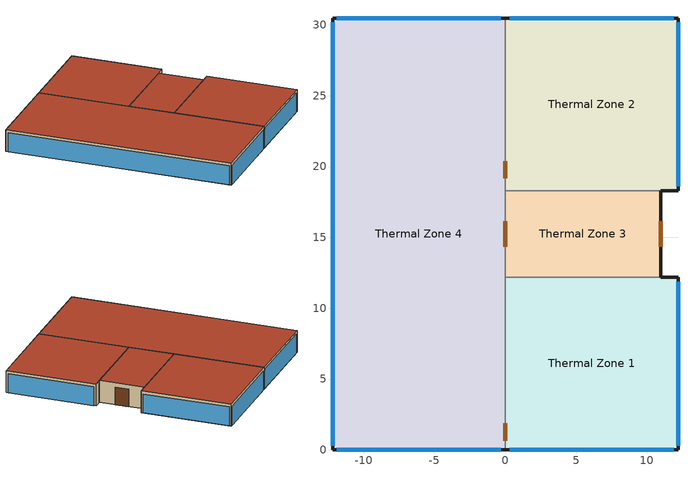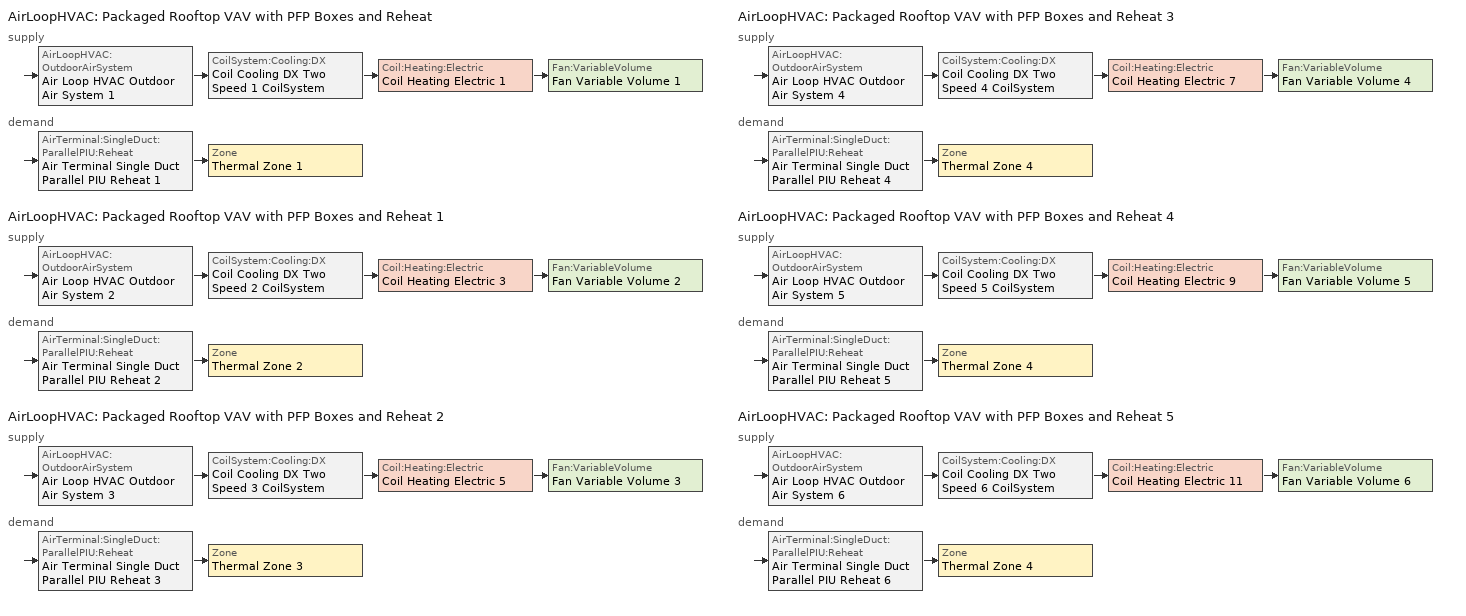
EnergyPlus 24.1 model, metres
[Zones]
Thermal Zone 1
 floor ground (ExtSlabCarpet 4in ClimateZone 1-8): 12.19,12.19 12.19,0 0,0 0,12.19 z0
 wall outside (ASHRAE 90.1-2010 ExtWall Mass ClimateZone 5): 0,0 12.19,0 12.19,12.19 10.97,12.19 z0:3.05
 wall to Thermal Zone 4 (Interior Wall): 0,12.19 0,0 z0:3.05
 wall to Thermal Zone 3 (Interior Wall): 10.97,12.19 0,12.19 z0:3.05
 window (ASHRAE 90.1-2010 ExtWindow Metal ClimateZone 4-6): 12.19,0.3 12.19,11.89 / 0.3,0 11.89,0 z0:2.64
 door inside (Interior Door): 0,1.88 0,0.66 z0:2.44
 roof outside (ASHRAE 90.1-2010 ExtRoof IEAD ClimateZone 2-8): 12.19,0 12.19,12.19 0,12.19 0,0 z3.05
Thermal Zone 2
 floor ground (ExtSlabCarpet 4in ClimateZone 1-8): 12.19,30.48 12.19,18.29 0,18.29 0,30.48 z0
 wall outside (ASHRAE 90.1-2010 ExtWall Mass ClimateZone 5): 10.97,18.29 12.19,18.29 12.19,30.48 0,30.48 z0:3.05
 wall to Thermal Zone 3 (Interior Wall): 0,18.29 10.97,18.29 z0:3.05
 wall to Thermal Zone 4 (Interior Wall): 0,30.48 0,18.29 z0:3.05
 window (ASHRAE 90.1-2010 ExtWindow Metal ClimateZone 4-6): 11.89,30.48 0.3,30.48 / 12.19,18.59 12.19,30.18 z0:2.64
 door inside (Interior Door): 0,20.39 0,19.17 z0:2.44
 roof outside (ASHRAE 90.1-2010 ExtRoof IEAD ClimateZone 2-8): 12.19,18.29 12.19,30.48 0,30.48 0,18.29 z3.05
Thermal Zone 3
 floor ground (ExtSlabCarpet 4in ClimateZone 1-8): 10.97,18.29 10.97,12.19 0,12.19 0,18.29 z0
 wall outside (ASHRAE 90.1-2010 ExtWall Mass ClimateZone 5): 10.97,12.19 10.97,18.29 z0:3.05
 wall to Thermal Zone 4 (Interior Wall): 0,18.29 0,12.19 z0:3.05
 door (Exterior Door): 10.97,14.33 10.97,16.15 z0:2.44
 door inside (Interior Door): 0,16.15 0,14.33 z0:2.44
 roof outside (ASHRAE 90.1-2010 ExtRoof IEAD ClimateZone 2-8): 10.97,12.19 10.97,18.29 0,18.29 0,12.19 z3.05
Thermal Zone 4
 floor ground (ExtSlabCarpet 4in ClimateZone 1-8): 0,30.48 0,0 -12.19,0 -12.19,30.48 z0
 wall outside (ASHRAE 90.1-2010 ExtWall Mass ClimateZone 5): 0,30.48 -12.19,30.48 -12.19,0 0,0 z0:3.05
 window (ASHRAE 90.1-2010 ExtWindow Metal ClimateZone 4-6): -11.89,0 -0.3,0 / -12.19,30.18 -12.19,0.3 / -0.3,30.48 -11.89,30.48 z0:2.64
 roof outside (ASHRAE 90.1-2010 ExtRoof IEAD ClimateZone 2-8): 0,0 0,30.48 -12.19,30.48 -12.19,0 z3.05
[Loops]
AirLoopHVAC 'Packaged Rooftop VAV with PFP Boxes and Reheat'
 supply: AirLoopHVAC:OutdoorAirSystem 'Air Loop HVAC Outdoor Air System 1' > CoilSystem:Cooling:DX 'Coil Cooling DX Two Speed 1 CoilSystem' > Coil:Heating:Electric 'Coil Heating Electric 1' > Fan:VariableVolume 'Fan Variable Volume 1'
 demand: AirTerminal:SingleDuct:ParallelPIU:Reheat 'Air Terminal Single Duct Parallel PIU Reheat 1' > Zone 'Thermal Zone 1'
AirLoopHVAC 'Packaged Rooftop VAV with PFP Boxes and Reheat 1'
 supply: AirLoopHVAC:OutdoorAirSystem 'Air Loop HVAC Outdoor Air System 2' > CoilSystem:Cooling:DX 'Coil Cooling DX Two Speed 2 CoilSystem' > Coil:Heating:Electric 'Coil Heating Electric 3' > Fan:VariableVolume 'Fan Variable Volume 2'
 demand: AirTerminal:SingleDuct:ParallelPIU:Reheat 'Air Terminal Single Duct Parallel PIU Reheat 2' > Zone 'Thermal Zone 2'
AirLoopHVAC 'Packaged Rooftop VAV with PFP Boxes and Reheat 2'
 supply: AirLoopHVAC:OutdoorAirSystem 'Air Loop HVAC Outdoor Air System 3' > CoilSystem:Cooling:DX 'Coil Cooling DX Two Speed 3 CoilSystem' > Coil:Heating:Electric 'Coil Heating Electric 5' > Fan:VariableVolume 'Fan Variable Volume 3'
 demand: AirTerminal:SingleDuct:ParallelPIU:Reheat 'Air Terminal Single Duct Parallel PIU Reheat 3' > Zone 'Thermal Zone 3'
AirLoopHVAC 'Packaged Rooftop VAV with PFP Boxes and Reheat 3'
 supply: AirLoopHVAC:OutdoorAirSystem 'Air Loop HVAC Outdoor Air System 4' > CoilSystem:Cooling:DX 'Coil Cooling DX Two Speed 4 CoilSystem' > Coil:Heating:Electric 'Coil Heating Electric 7' > Fan:VariableVolume 'Fan Variable Volume 4'
 demand: AirTerminal:SingleDuct:ParallelPIU:Reheat 'Air Terminal Single Duct Parallel PIU Reheat 4' > Zone 'Thermal Zone 4'
AirLoopHVAC 'Packaged Rooftop VAV with PFP Boxes and Reheat 4'
 supply: AirLoopHVAC:OutdoorAirSystem 'Air Loop HVAC Outdoor Air System 5' > CoilSystem:Cooling:DX 'Coil Cooling DX Two Speed 5 CoilSystem' > Coil:Heating:Electric 'Coil Heating Electric 9' > Fan:VariableVolume 'Fan Variable Volume 5'
 demand: AirTerminal:SingleDuct:ParallelPIU:Reheat 'Air Terminal Single Duct Parallel PIU Reheat 5' > Zone 'Thermal Zone 4'
AirLoopHVAC 'Packaged Rooftop VAV with PFP Boxes and Reheat 5'
 supply: AirLoopHVAC:OutdoorAirSystem 'Air Loop HVAC Outdoor Air System 6' > CoilSystem:Cooling:DX 'Coil Cooling DX Two Speed 6 CoilSystem' > Coil:Heating:Electric 'Coil Heating Electric 11' > Fan:VariableVolume 'Fan Variable Volume 6'
 demand: AirTerminal:SingleDuct:ParallelPIU:Reheat 'Air Terminal Single Duct Parallel PIU Reheat 6' > Zone 'Thermal Zone 4'
[Building]
Building 1: North Axis {deg}=-0; Minimum Number of Warmup Days=10
[Site:Location]
Guangzhou: Latitude {deg}=23.17; Longitude {deg}=113.33; Time Zone {hr}=8; Elevation {m}=41
[SizingPeriod:DesignDay] Day of Month=21; Dry-Bulb Temperature Range Modifier Type=DefaultMultipliers; Barometric Pressure {Pa}=100833; Rain Indicator=No; Snow Indicator=No; Daylight Saving Time Indicator=No; Begin Environment Reset Mode=FullResetAtBeginEnvironment
Name | Month | Day Type | Maximum Dry-Bulb Temperature {C} | Daily Dry-Bulb Temperature Range {deltaC} | Humidity Condition Type | Wetbulb or DewPoint at Maximum Dry-Bulb {C} | Wind Speed {m/s} | Wind Direction {deg} | Solar Model Indicator | Enthalpy at Maximum Dry-Bulb {J/kg} | Sky Clearness
Guangzhou Ann Clg .4% Condns DB=>MWB | 7 | SummerDesignDay | 35 | 6.9 | Wetbulb | 26.3 | 2.4 | 160 | ASHRAETau2017
Guangzhou Ann Clg .4% Condns DP=>MDB | 7 | SummerDesignDay | 29.5 | 6.9 | Dewpoint | 26.8 | 2.4 | 160 | ASHRAETau2017
Guangzhou Ann Clg .4% Condns Enth=>MDB | 7 | SummerDesignDay | 32.2 | 6.9 | Enthalpy |  | 2.4 | 160 | ASHRAETau2017 | 89100
Guangzhou Ann Clg .4% Condns WB=>MDB | 7 | SummerDesignDay | 31.6 | 6.9 | Wetbulb | 27.7 | 2.4 | 160 | ASHRAETau2017
Guangzhou Ann Htg 99.6% Condns DB | 1 | WinterDesignDay | 5.8 | 0 | Wetbulb | 5.8 | 3 | 0 | ASHRAEClearSky |  | 0
Guangzhou Ann Htg Wind 99.6% Condns WS=>MCDB | 1 | WinterDesignDay | 12 | 0 | Wetbulb | 12 | 7.6 | 0 | ASHRAEClearSky |  | 0
Guangzhou Ann Hum_n 99.6% Condns DP=>MCDB | 1 | WinterDesignDay | 11.6 | 0 | Dewpoint | -6 | 3 | 0 | ASHRAEClearSky |  | 0
[Material] Thermal Absorptance=0.9
Name | Roughness | Thickness {m} | Conductivity {W/m-K} | Density {kg/m3} | Specific Heat {J/kg-K} | Solar Absorptance | Visible Absorptance
1/2IN Gypsum | Smooth | 0.0127 | 0.16 | 784.9 | 830 | 0.4 | 0.4
1IN Stucco | Smooth | 0.0253 | 0.6918 | 1858 | 837 | 0.92 | 0.92
8IN CONCRETE HW RefBldg | Rough | 0.2032 | 1.311 | 2240 | 836.8 | 0.7 | 0.7
F08 Metal surface | Smooth | 0.0008 | 45.28 | 7824 | 500 | 0.7 | 0.7
G01a 19mm gypsum board | MediumSmooth | 0.019 | 0.16 | 800 | 1090 | 0.4 | 0.4
G05 25mm wood | MediumSmooth | 0.0254 | 0.15 | 608 | 1630 | 0.5 | 0.5
I01 25mm insulation board | MediumRough | 0.0254 | 0.03 | 43 | 1210 | 0.6 | 0.6
IEAD Roof Insulation R-19.72 IP | MediumRough | 0.170137 | 0.049 | 265 | 836.8 | 0.7 | 0.7
M11 100mm lightweight concrete | MediumRough | 0.1016 | 0.53 | 1280 | 840 | 0.5 | 0.5
Mass Wall Insulation R-8.72 IP | MediumRough | 0.075271 | 0.049 | 265 | 836.8 | 0.7 | 0.7
Metal Decking | MediumSmooth | 0.0015 | 45.006 | 7680 | 418.4 | 0.6 | 0.6
Roof Membrane | VeryRough | 0.0095 | 0.16 | 1121.29 | 1460 | 0.7 | 0.7
[Material:AirGap]
F04 Wall air space resistance: Thermal Resistance {m2-K/W}=0.15
[WindowMaterial:SimpleGlazingSystem]
Fixed Window 3.12/0.40/0.31: U-Factor {W/m2-K}=3.12304; Solar Heat Gain Coefficient=0.4; Visible Transmittance=0.31
[Construction]
ASHRAE 90.1-2010 ExtRoof IEAD ClimateZone 2-8: Roof Membrane, IEAD Roof Insulation R-19.72 IP, Metal Decking
ASHRAE 90.1-2010 ExtWall Mass ClimateZone 5: 1IN Stucco, 8IN CONCRETE HW RefBldg, Mass Wall Insulation R-8.72 IP, 1/2IN Gypsum
ASHRAE 90.1-2010 ExtWindow Metal ClimateZone 4-6: Fixed Window 3.12/0.40/0.31
Exterior Door: F08 Metal surface, I01 25mm insulation board
ExtSlabCarpet 4in ClimateZone 1-8: M11 100mm lightweight concrete
Interior Door: G05 25mm wood
Interior Wall: G01a 19mm gypsum board, F04 Wall air space resistance, G01a 19mm gypsum board
[Zone] Multiplier=1; Part of Total Floor Area=Yes
Thermal Zone 1; Thermal Zone 2; Thermal Zone 3; Thermal Zone 4
[Space]
Name | Zone | Space Type
Zone1 | Thermal Zone 1 | 90.1-2010 - Office - IT_Room
Zone2 | Thermal Zone 2 | 90.1-2010 - Office - IT_Room
Zone3 | Thermal Zone 3 | 90.1-2010 - Office - Corridor
Zone4 | Thermal Zone 4 | 90.1-2010 - Office - Conference
[SpaceList]
90.1-2010 - Office - IT_Room: Zone1, Zone2
90.1-2010 - Office - Corridor: Zone3
90.1-2010 - Office - Conference: Zone4
[Lights] Schedule=Office Bldg Light; Design Level Calculation Method=Watts/Area; Fraction Replaceable=1
Name | Zone or ZoneList or Space or SpaceList | Watts per Floor Area {W/m2}
90.1-2010 - Office - IT_Room Lights | 90.1-2010 - Office - IT_Room | 11.9479
90.1-2010 - Office - Corridor Lights | 90.1-2010 - Office - Corridor | 7.10418
90.1-2010 - Office - Conference Lights | 90.1-2010 - Office - Conference | 13.2396
[People] Number of People Schedule=Medium Office Bldg Occ; Number of People Calculation Method=People/Area; Fraction Radiant=0.3; Activity Level Schedule=Medium Office Activity
Name | Zone or ZoneList or Space or SpaceList | People per Floor Area {person/m2}
90.1-2010 - Office - IT_Room People | 90.1-2010 - Office - IT_Room | 0.0538196
90.1-2010 - Office - Corridor People | 90.1-2010 - Office - Corridor | 0.0107639
90.1-2010 - Office - Conference People | 90.1-2010 - Office - Conference | 0.538196
[ElectricEquipment] Schedule=Medium Office Bldg Equip; Design Level Calculation Method=Watts/Area
Name | Zone or ZoneList or Space or SpaceList | Watts per Floor Area {W/m2}
90.1-2010 - Office - IT_Room Electric Equipment | 90.1-2010 - Office - IT_Room | 16.7917
90.1-2010 - Office - Corridor Electric Equipment | 90.1-2010 - Office - Corridor | 1.72223
90.1-2010 - Office - Conference Electric Equipment | 90.1-2010 - Office - Conference | 3.98265
[ZoneInfiltration:DesignFlowRate] Schedule=Medium Office Infil Quarter On; Design Flow Rate Calculation Method=Flow/ExteriorArea; Flow Rate per Exterior Surface Area {m3/s-m2}=0.000226568
Name | Zone or ZoneList or Space or SpaceList
90.1-2010 - Office - IT_Room Infiltration | 90.1-2010 - Office - IT_Room
90.1-2010 - Office - Corridor Infiltration | 90.1-2010 - Office - Corridor
90.1-2010 - Office - Conference Infiltration | 90.1-2010 - Office - Conference
[ZoneControl:Thermostat] Temperature Difference Between Cutout And Setpoint {deltaC}=0
Name | Zone or ZoneList | Control Type Schedule | Control 1
Thermal Zone 1 Thermostat | Thermal Zone 1 | Thermal Zone 1 Thermostat Schedule | Thermostat Setpoint Dual Setpoint 3
Thermal Zone 2 Thermostat | Thermal Zone 2 | Thermal Zone 2 Thermostat Schedule | Thermostat Setpoint Dual Setpoint 2
Thermal Zone 3 Thermostat | Thermal Zone 3 | Thermal Zone 3 Thermostat Schedule | Thermostat Setpoint Dual Setpoint 1
Thermal Zone 4 Thermostat | Thermal Zone 4 | Thermal Zone 4 Thermostat Schedule | Thermostat Setpoint Dual Setpoint 4
[ThermostatSetpoint:DualSetpoint] Heating Setpoint Temperature Schedule=Medium Office HtgSetp 6; Cooling Setpoint Temperature Schedule=Medium Office ClgSetp 8
Thermostat Setpoint Dual Setpoint 3; Thermostat Setpoint Dual Setpoint 2; Thermostat Setpoint Dual Setpoint 1; Thermostat Setpoint Dual Setpoint 4
[AirTerminal:SingleDuct:ParallelPIU:Reheat] Availability Schedule=Always On Discrete; Maximum Primary Air Flow Rate {m3/s}=Autosize; Maximum Secondary Air Flow Rate {m3/s}=Autosize; Minimum Primary Air Flow Fraction=Autosize; Fan On Flow Fraction=Autosize; Maximum Hot Water or Steam Flow Rate {m3/s}=Autosize; Minimum Hot Water or Steam Flow Rate {m3/s}=0; Convergence Tolerance=0.001
Name | Fan | Reheat Coil
Air Terminal Single Duct Parallel PIU Reheat 1 | Fan Constant Volume 1 | Coil Heating Electric 2
Air Terminal Single Duct Parallel PIU Reheat 2 | Fan Constant Volume 2 | Coil Heating Electric 4
Air Terminal Single Duct Parallel PIU Reheat 3 | Fan Constant Volume 3 | Coil Heating Electric 6
Air Terminal Single Duct Parallel PIU Reheat 4 | Fan Constant Volume 4 | Coil Heating Electric 8
Air Terminal Single Duct Parallel PIU Reheat 5 | Fan Constant Volume 5 | Coil Heating Electric 10
Air Terminal Single Duct Parallel PIU Reheat 6 | Fan Constant Volume 6 | Coil Heating Electric 12
[Coil:Heating:Electric] Availability Schedule=Always On Discrete; Efficiency=1; Nominal Capacity {W}=Autosize
Coil Heating Electric 2; Coil Heating Electric 4; Coil Heating Electric 6; Coil Heating Electric 8; Coil Heating Electric 10; Coil Heating Electric 12; Coil Heating Electric 1; Coil Heating Electric 3; Coil Heating Electric 5; Coil Heating Electric 7; Coil Heating Electric 9; Coil Heating Electric 11
[Fan:ConstantVolume] Availability Schedule=Always On Discrete; Fan Total Efficiency=0.7; Pressure Rise {Pa}=300; Maximum Flow Rate {m3/s}=AutoSize; Motor Efficiency=0.9; Motor In Airstream Fraction=1
Fan Constant Volume 1; Fan Constant Volume 2; Fan Constant Volume 3; Fan Constant Volume 4; Fan Constant Volume 5; Fan Constant Volume 6
[Zone equipment]
Thermal Zone 1: Air Terminal Single Duct Parallel PIU Reheat 1
Thermal Zone 2: Air Terminal Single Duct Parallel PIU Reheat 2
Thermal Zone 3: Air Terminal Single Duct Parallel PIU Reheat 3
Thermal Zone 4: Air Terminal Single Duct Parallel PIU Reheat 4, Air Terminal Single Duct Parallel PIU Reheat 5, Air Terminal Single Duct Parallel PIU Reheat 6
[Sizing:Zone] Zone Cooling Design Supply Air Temperature Input Method=SupplyAirTemperature; Zone Cooling Design Supply Air Temperature {C}=14; Zone Cooling Design Supply Air Temperature Difference {deltaC}=11.11; Zone Heating Design Supply Air Temperature Input Method=SupplyAirTemperature; Zone Heating Design Supply Air Temperature {C}=40; Zone Heating Design Supply Air Temperature Difference {deltaC}=11.11; Zone Cooling Design Supply Air Humidity Ratio {kgWater/kgDryAir}=0.0085; Zone Heating Design Supply Air Humidity Ratio {kgWater/kgDryAir}=0.008; Cooling Design Air Flow Method=DesignDay; Cooling Design Air Flow Rate {m3/s}=0; Cooling Minimum Air Flow per Zone Floor Area {m3/s-m2}=0.000762; Cooling Minimum Air Flow {m3/s}=0; Cooling Minimum Air Flow Fraction=0; Heating Design Air Flow Method=DesignDay; Heating Design Air Flow Rate {m3/s}=0; Heating Maximum Air Flow per Zone Floor Area {m3/s-m2}=0.002032; Heating Maximum Air Flow {m3/s}=0.141576; Heating Maximum Air Flow Fraction=0.3; Account for Dedicated Outdoor Air System=No; Zone Load Sizing Method=Sensible Load Only No Latent Load; Zone Latent Cooling Design Supply Air Humidity Ratio Input Method=HumidityRatioDifference; Zone Cooling Design Supply Air Humidity Ratio Difference {kgWater/kgDryAir}=0.005; Zone Latent Heating Design Supply Air Humidity Ratio Input Method=HumidityRatioDifference; Zone Humidification Design Supply Air Humidity Ratio Difference {kgWater/kgDryAir}=0.005
Name | Design Specification Outdoor Air Object | Design Specification Zone Air Distribution Object
Thermal Zone 1 | Thermal Zone 1 DSOA Space List | Thermal Zone 1 Design Spec Zone Air Dist
Thermal Zone 2 | Thermal Zone 2 DSOA Space List | Thermal Zone 2 Design Spec Zone Air Dist
Thermal Zone 3 | Thermal Zone 3 DSOA Space List | Thermal Zone 3 Design Spec Zone Air Dist
Thermal Zone 4 | Thermal Zone 4 DSOA Space List | Thermal Zone 4 Design Spec Zone Air Dist
[DesignSpecification:ZoneAirDistribution] Zone Air Distribution Effectiveness in Heating Mode=0.8
Thermal Zone 1 Design Spec Zone Air Dist; Thermal Zone 2 Design Spec Zone Air Dist; Thermal Zone 3 Design Spec Zone Air Dist; Thermal Zone 4 Design Spec Zone Air Dist
[Controller:MechanicalVentilation] Availability Schedule=Always On Discrete; Demand Controlled Ventilation=No; System Outdoor Air Method=ZoneSum
Name | Zone or ZoneList Name 1 | Design Specification Outdoor Air Object Name 1 | Design Specification Zone Air Distribution Object Name 1
Controller Mechanical Ventilation 1 | Thermal Zone 1 | 90.1-2010 - Office - IT_Room Ventilation | Thermal Zone 1 Design Spec Zone Air Dist
Controller Mechanical Ventilation 2 | Thermal Zone 2 | 90.1-2010 - Office - IT_Room Ventilation | Thermal Zone 2 Design Spec Zone Air Dist
Controller Mechanical Ventilation 3 | Thermal Zone 3 | 90.1-2010 - Office - Corridor Ventilation | Thermal Zone 3 Design Spec Zone Air Dist
Controller Mechanical Ventilation 4; Controller Mechanical Ventilation 5; Controller Mechanical Ventilation 6 | Thermal Zone 4 | 90.1-2010 - Office - Conference Ventilation | Thermal Zone 4 Design Spec Zone Air Dist
[DesignSpecification:OutdoorAir] Outdoor Air Method=Sum; Outdoor Air Flow per Zone Floor Area {m3/s-m2}=0.0003048; Outdoor Air Flow per Zone {m3/s}=0; Outdoor Air Flow Air Changes per Hour {1/hr}=0
Name | Outdoor Air Flow per Person {m3/s-person}
90.1-2010 - Office - IT_Room Ventilation; 90.1-2010 - Office - Conference Ventilation | 0.00235974
90.1-2010 - Office - Corridor Ventilation | 0
[DesignSpecification:OutdoorAir:SpaceList]
Name | Space Name 1 | Space Design Specification Outdoor Air Object Name 1
Thermal Zone 1 DSOA Space List | Zone1 | 90.1-2010 - Office - IT_Room Ventilation
Thermal Zone 2 DSOA Space List | Zone2 | 90.1-2010 - Office - IT_Room Ventilation
Thermal Zone 3 DSOA Space List | Zone3 | 90.1-2010 - Office - Corridor Ventilation
Thermal Zone 4 DSOA Space List | Zone4 | 90.1-2010 - Office - Conference Ventilation
[AirLoopHVAC] Design Supply Air Flow Rate {m3/s}=AutoSize; Design Return Air Flow Fraction of Supply Air Flow=1
Packaged Rooftop VAV with PFP Boxes and Reheat; Packaged Rooftop VAV with PFP Boxes and Reheat 1; Packaged Rooftop VAV with PFP Boxes and Reheat 2; Packaged Rooftop VAV with PFP Boxes and Reheat 3; Packaged Rooftop VAV with PFP Boxes and Reheat 4; Packaged Rooftop VAV with PFP Boxes and Reheat 5
[Sizing:System] Type of Load to Size On=Sensible; Design Outdoor Air Flow Rate {m3/s}=Autosize; Central Heating Maximum System Air Flow Ratio=0.3; Preheat Design Temperature {C}=7; Preheat Design Humidity Ratio {kgWater/kgDryAir}=0.008; Precool Design Temperature {C}=12.8; Precool Design Humidity Ratio {kgWater/kgDryAir}=0.008; Central Cooling Design Supply Air Temperature {C}=12.8; Central Heating Design Supply Air Temperature {C}=16.7; Type of Zone Sum to Use=NonCoincident; 100% Outdoor Air in Cooling=Yes; 100% Outdoor Air in Heating=Yes; Central Cooling Design Supply Air Humidity Ratio {kgWater/kgDryAir}=0.0085; Central Heating Design Supply Air Humidity Ratio {kgWater/kgDryAir}=0.008; Cooling Supply Air Flow Rate Method=DesignDay; Cooling Supply Air Flow Rate {m3/s}=0; Cooling Supply Air Flow Rate Per Floor Area {m3/s-m2}=0.00996765; Cooling Fraction of Autosized Cooling Supply Air Flow Rate=1; Cooling Supply Air Flow Rate Per Unit Cooling Capacity {m3/s-W}=3.94755e-05; Heating Supply Air Flow Rate Method=DesignDay; Heating Supply Air Flow Rate {m3/s}=0; Heating Supply Air Flow Rate Per Floor Area {m3/s-m2}=0.00996765; Heating Fraction of Autosized Heating Supply Air Flow Rate=1; Heating Fraction of Autosized Cooling Supply Air Flow Rate=1; Heating Supply Air Flow Rate Per Unit Heating Capacity {m3/s-W}=3.15882e-05; System Outdoor Air Method=ZoneSum; Zone Maximum Outdoor Air Fraction=1; Cooling Design Capacity Method=CoolingDesignCapacity; Cooling Design Capacity {W}=Autosize; Cooling Design Capacity Per Floor Area {W/m2}=234.7; Fraction of Autosized Cooling Design Capacity=1; Heating Design Capacity Method=HeatingDesignCapacity; Heating Design Capacity {W}=Autosize; Heating Design Capacity Per Floor Area {W/m2}=157; Fraction of Autosized Heating Design Capacity=1; Central Cooling Capacity Control Method=OnOff; Occupant Diversity=Autosize
Packaged Rooftop VAV with PFP Boxes and Reheat; Packaged Rooftop VAV with PFP Boxes and Reheat 1; Packaged Rooftop VAV with PFP Boxes and Reheat 2; Packaged Rooftop VAV with PFP Boxes and Reheat 3; Packaged Rooftop VAV with PFP Boxes and Reheat 4; Packaged Rooftop VAV with PFP Boxes and Reheat 5
[AvailabilityManager:NightCycle] Applicability Schedule=Always On Discrete; Fan Schedule=Always On Discrete; Control Type=CycleOnAnyZoneFansOnly; Thermostat Tolerance {deltaC}=1; Cycling Run Time Control Type=FixedRunTime; Cycling Run Time {s}=3600
Availability Manager Night Cycle 5; Availability Manager Night Cycle 6; Availability Manager Night Cycle 7; Availability Manager Night Cycle 8; Availability Manager Night Cycle 9; Availability Manager Night Cycle 10
[Controller:OutdoorAir] Minimum Outdoor Air Flow Rate {m3/s}=0; Maximum Outdoor Air Flow Rate {m3/s}=Autosize; Economizer Control Type=NoEconomizer; Economizer Control Action Type=ModulateFlow; Economizer Maximum Limit Dry-Bulb Temperature {C}=28; Economizer Maximum Limit Enthalpy {J/kg}=64000; Economizer Minimum Limit Dry-Bulb Temperature {C}=-100; Lockout Type=NoLockout; Minimum Limit Type=FixedMinimum; High Humidity Control=No; Control High Indoor Humidity Based on Outdoor Humidity Ratio=Yes; Heat Recovery Bypass Control Type=BypassWhenWithinEconomizerLimits; Economizer Operation Staging=InterlockedWithMechanicalCooling
Name | Mechanical Ventilation Controller
Controller Outdoor Air 1 | Controller Mechanical Ventilation 1
Controller Outdoor Air 2 | Controller Mechanical Ventilation 2
Controller Outdoor Air 3 | Controller Mechanical Ventilation 3
Controller Outdoor Air 4 | Controller Mechanical Ventilation 4
Controller Outdoor Air 5 | Controller Mechanical Ventilation 5
Controller Outdoor Air 6 | Controller Mechanical Ventilation 6
[AvailabilityManager:Scheduled] Schedule=Always On Discrete
Air Loop HVAC Outdoor Air System 1 Availability Manager; Air Loop HVAC Outdoor Air System 2 Availability Manager; Air Loop HVAC Outdoor Air System 3 Availability Manager; Air Loop HVAC Outdoor Air System 4 Availability Manager; Air Loop HVAC Outdoor Air System 5 Availability Manager; Air Loop HVAC Outdoor Air System 6 Availability Manager
[SetpointManager:MixedAir] Control Variable=Temperature
Node 10 OS Default SPM; Node 11 OS Default SPM; Node 12 OS Default SPM; Node 19 OS Default SPM; Node 20 OS Default SPM; Node 21 OS Default SPM; Node 28 OS Default SPM; Node 29 OS Default SPM; Node 30 OS Default SPM; Node 37 OS Default SPM; Node 38 OS Default SPM; Node 39 OS Default SPM; Node 54 OS Default SPM; Node 55 OS Default SPM; Node 56 OS Default SPM; Node 65 OS Default SPM; Node 66 OS Default SPM; Node 67 OS Default SPM
[CoilSystem:Cooling:DX] Availability Schedule=Always On Discrete
Name | Cooling Coil
Coil Cooling DX Two Speed 1 CoilSystem | Coil Cooling DX Two Speed 1
Coil Cooling DX Two Speed 2 CoilSystem | Coil Cooling DX Two Speed 2
Coil Cooling DX Two Speed 3 CoilSystem | Coil Cooling DX Two Speed 3
Coil Cooling DX Two Speed 4 CoilSystem | Coil Cooling DX Two Speed 4
Coil Cooling DX Two Speed 5 CoilSystem | Coil Cooling DX Two Speed 5
Coil Cooling DX Two Speed 6 CoilSystem | Coil Cooling DX Two Speed 6
[Coil:Cooling:DX:TwoSpeed] Availability Schedule=Always On Discrete; High Speed Gross Rated Total Cooling Capacity {W}=Autosize; High Speed Rated Sensible Heat Ratio=Autosize; High Speed Gross Rated Cooling COP {W/W}=3; High Speed Rated Air Flow Rate {m3/s}=Autosize; High Speed Rated Evaporator Fan Power Per Volume Flow Rate 2017 {W/(m3/s)}=773.3; High Speed Rated Evaporator Fan Power Per Volume Flow Rate 2023 {W/(m3/s)}=934.4; Unit Internal Static Air Pressure {Pa}=773.3; Low Speed Gross Rated Total Cooling Capacity {W}=Autosize; Low Speed Gross Rated Sensible Heat Ratio=0.69; Low Speed Gross Rated Cooling COP {W/W}=3; Low Speed Rated Air Flow Rate {m3/s}=Autosize; Low Speed Rated Evaporator Fan Power Per Volume Flow Rate 2017 {W/(m3/s)}=773.3; Low Speed Rated Evaporator Fan Power Per Volume Flow Rate 2023 {W/(m3/s)}=934.4; Condenser Type=AirCooled; Minimum Outdoor Dry-Bulb Temperature for Compressor Operation {C}=-25; High Speed Evaporative Condenser Effectiveness=0.9; High Speed Evaporative Condenser Air Flow Rate {m3/s}=Autosize; High Speed Evaporative Condenser Pump Rated Power Consumption {W}=Autosize; Low Speed Evaporative Condenser Effectiveness=0.9; Low Speed Evaporative Condenser Air Flow Rate {m3/s}=Autosize; Low Speed Evaporative Condenser Pump Rated Power Consumption {W}=Autosize; Basin Heater Capacity {W/K}=0; Basin Heater Setpoint Temperature {C}=2
Name | Total Cooling Capacity Function of Temperature Curve | Total Cooling Capacity Function of Flow Fraction Curve | Energy Input Ratio Function of Temperature Curve | Energy Input Ratio Function of Flow Fraction Curve | Part Load Fraction Correlation Curve | Low Speed Total Cooling Capacity Function of Temperature Curve | Low Speed Energy Input Ratio Function of Temperature Curve
Coil Cooling DX Two Speed 1 | Curve Biquadratic 1 | Curve Quadratic 1 | Curve Biquadratic 2 | Curve Quadratic 2 | Curve Quadratic 3 | Curve Biquadratic 3 | Curve Biquadratic 4
Coil Cooling DX Two Speed 2 | Curve Biquadratic 5 | Curve Quadratic 4 | Curve Biquadratic 6 | Curve Quadratic 5 | Curve Quadratic 6 | Curve Biquadratic 7 | Curve Biquadratic 8
Coil Cooling DX Two Speed 3 | Curve Biquadratic 9 | Curve Quadratic 7 | Curve Biquadratic 10 | Curve Quadratic 8 | Curve Quadratic 9 | Curve Biquadratic 11 | Curve Biquadratic 12
Coil Cooling DX Two Speed 4 | Curve Biquadratic 13 | Curve Quadratic 10 | Curve Biquadratic 14 | Curve Quadratic 11 | Curve Quadratic 12 | Curve Biquadratic 15 | Curve Biquadratic 16
Coil Cooling DX Two Speed 5 | Curve Biquadratic 17 | Curve Quadratic 13 | Curve Biquadratic 18 | Curve Quadratic 14 | Curve Quadratic 15 | Curve Biquadratic 19 | Curve Biquadratic 20
Coil Cooling DX Two Speed 6 | Curve Biquadratic 21 | Curve Quadratic 16 | Curve Biquadratic 22 | Curve Quadratic 17 | Curve Quadratic 18 | Curve Biquadratic 23 | Curve Biquadratic 24
[Fan:VariableVolume] Availability Schedule=Always On Discrete; Fan Total Efficiency=0.6045; Pressure Rise {Pa}=500; Maximum Flow Rate {m3/s}=AutoSize; Fan Power Minimum Flow Rate Input Method=FixedFlowRate; Fan Power Minimum Flow Fraction=0; Fan Power Minimum Air Flow Rate {m3/s}=0; Motor Efficiency=0.93; Motor In Airstream Fraction=1; Fan Power Coefficient 1=0.0407599; Fan Power Coefficient 2=0.088045; Fan Power Coefficient 3=-0.0729261; Fan Power Coefficient 4=0.94374; Fan Power Coefficient 5=0
Fan Variable Volume 1; Fan Variable Volume 2; Fan Variable Volume 3; Fan Variable Volume 4; Fan Variable Volume 5; Fan Variable Volume 6
[SetpointManager:Scheduled] Control Variable=Temperature
Name | Schedule
Setpoint Manager Scheduled 1 | Deck_Temperature 10
Setpoint Manager Scheduled 2 | Deck_Temperature 19
Setpoint Manager Scheduled 3 | Deck_Temperature 22
Setpoint Manager Scheduled 4 | Deck_Temperature 15
Setpoint Manager Scheduled 5 | Deck Temperature 3
Setpoint Manager Scheduled 6 | Deck_Temperature 11
[Schedule:Day:Interval]
Office Bldg Light Rule 1 Day Schedule: No, 24:00, 0.05
Office Bldg Light Default Schedule: No, 05:00, 0.05, 07:00, 0.1, 08:00, 0.3, 17:00, 0.9, 18:00, 0.7, 20:00, 0.5, 22:00, 0.3, 23:00, 0.1, 24:00, 0.05
Office Bldg Light Rule 2 Day Schedule: No, 06:00, 0.05, 08:00, 0.1, 14:00, 0.5, 17:00, 0.15, 24:00, 0.05
Office Bldg Light Summer Design Day; Medium Office Bldg Equip Summer Design Day; Medium Office Infil Quarter On Rule 1 Day Schedule: No, 24:00, 1
Office Bldg Light Winter Design Day; Medium Office Bldg Occ Rule 1 Day Schedule; Medium Office Bldg Occ Winter Design Day; Medium Office Bldg Equip Winter Design Day: No, 24:00, 0
Medium Office Bldg Occ Default Schedule: No, 06:00, 0, 07:00, 0.1, 08:00, 0.2, 12:00, 0.95, 13:00, 0.5, 17:00, 0.95, 18:00, 0.7, 20:00, 0.4, 22:00, 0.1, 24:00, 0.05
Medium Office Bldg Occ Rule 2 Day Schedule: No, 06:00, 0, 08:00, 0.1, 14:00, 0.5, 17:00, 0.1, 24:00, 0
Medium Office Bldg Occ Summer Design Day: No, 06:00, 0, 22:00, 1, 24:00, 0.05
Medium Office Activity Default Schedule; Medium Office Activity Summer Design Day; Medium Office Activity Winter Design Day: No, 24:00, 120
Medium Office Bldg Equip Rule 1 Day Schedule: No, 24:00, 0.3
Medium Office Bldg Equip Default Schedule: No, 08:00, 0.4, 12:00, 0.9, 13:00, 0.8, 17:00, 0.9, 18:00, 0.8, 20:00, 0.6, 22:00, 0.5, 24:00, 0.4
Medium Office Bldg Equip Rule 2 Day Schedule: No, 06:00, 0.3, 08:00, 0.4, 14:00, 0.5, 17:00, 0.35, 24:00, 0.3
Medium Office HtgSetp Rule 1 Day Schedule 6; Medium Office HtgSetp Default Schedule 6; Medium Office HtgSetp Rule 2 Day Schedule 6; Medium Office HtgSetp Summer Design Day 6; Medium Office HtgSetp Winter Design Day 6: No, 24:00, 25
Medium Office ClgSetp Rule 1 Day Schedule 8; Medium Office ClgSetp Summer Design Day 8; Medium Office ClgSetp Winter Design Day 8: No, 24:00, 26.7
Medium Office ClgSetp Default Schedule 8; Medium Office ClgSetp Rule 2 Day Schedule 8: No, 24:00, 26.5
Deck Temperature Default 3; Deck Temperature Summer Design Day 3; Deck Temperature Winter Design Day 3; Deck_Temperature_Default 10; Deck_Temperature_Default 11; Deck_Temperature_Default 15; Deck_Temperature_Default 19; Deck_Temperature_Default 22; Deck_Temperature_Summer_Design_Day 10; Deck_Temperature_Summer_Design_Day 11; Deck_Temperature_Summer_Design_Day 15; Deck_Temperature_Summer_Design_Day 19; Deck_Temperature_Summer_Design_Day 22; Deck_Temperature_Winter_Design_Day 10; Deck_Temperature_Winter_Design_Day 11; Deck_Temperature_Winter_Design_Day 15; Deck_Temperature_Winter_Design_Day 19; Deck_Temperature_Winter_Design_Day 22: No, 24:00, 12.8
Medium Office Infil Quarter On Default Schedule; Medium Office Infil Quarter On Summer Design Day: No, 06:00, 1, 22:00, 0.25, 24:00, 1
Medium Office Infil Quarter On Rule 2 Day Schedule; Medium Office Infil Quarter On Winter Design Day: No, 06:00, 1, 18:00, 0.25, 24:00, 1
[Schedule:Week:Daily]
Office Bldg Light Week Rule - Jan1-Dec31: Office Bldg Light Rule 1 Day Schedule, Office Bldg Light Default Schedule, Office Bldg Light Default Schedule, Office Bldg Light Default Schedule, Office Bldg Light Default Schedule, Office Bldg Light Default Schedule, Office Bldg Light Rule 2 Day Schedule, Office Bldg Light Default Schedule, Office Bldg Light Summer Design Day, Office Bldg Light Winter Design Day, Office Bldg Light Default Schedule, Office Bldg Light Default Schedule
Medium Office Bldg Occ Week Rule - Jan1-Dec31: Medium Office Bldg Occ Rule 1 Day Schedule, Medium Office Bldg Occ Default Schedule, Medium Office Bldg Occ Default Schedule, Medium Office Bldg Occ Default Schedule, Medium Office Bldg Occ Default Schedule, Medium Office Bldg Occ Default Schedule, Medium Office Bldg Occ Rule 2 Day Schedule, Medium Office Bldg Occ Default Schedule, Medium Office Bldg Occ Summer Design Day, Medium Office Bldg Occ Winter Design Day, Medium Office Bldg Occ Default Schedule, Medium Office Bldg Occ Default Schedule
Medium Office Activity Week Rule - Jan1-Dec31: Medium Office Activity Default Schedule, Medium Office Activity Default Schedule, Medium Office Activity Default Schedule, Medium Office Activity Default Schedule, Medium Office Activity Default Schedule, Medium Office Activity Default Schedule, Medium Office Activity Default Schedule, Medium Office Activity Default Schedule, Medium Office Activity Summer Design Day, Medium Office Activity Winter Design Day, Medium Office Activity Default Schedule, Medium Office Activity Default Schedule
Medium Office Bldg Equip Week Rule - Jan1-Dec31: Medium Office Bldg Equip Rule 1 Day Schedule, Medium Office Bldg Equip Default Schedule, Medium Office Bldg Equip Default Schedule, Medium Office Bldg Equip Default Schedule, Medium Office Bldg Equip Default Schedule, Medium Office Bldg Equip Default Schedule, Medium Office Bldg Equip Rule 2 Day Schedule, Medium Office Bldg Equip Default Schedule, Medium Office Bldg Equip Summer Design Day, Medium Office Bldg Equip Winter Design Day, Medium Office Bldg Equip Default Schedule, Medium Office Bldg Equip Default Schedule
Medium Office HtgSetp 6 Week Rule - Jan1-Dec31: Medium Office HtgSetp Rule 1 Day Schedule 6, Medium Office HtgSetp Default Schedule 6, Medium Office HtgSetp Default Schedule 6, Medium Office HtgSetp Default Schedule 6, Medium Office HtgSetp Default Schedule 6, Medium Office HtgSetp Default Schedule 6, Medium Office HtgSetp Rule 2 Day Schedule 6, Medium Office HtgSetp Default Schedule 6, Medium Office HtgSetp Summer Design Day 6, Medium Office HtgSetp Winter Design Day 6, Medium Office HtgSetp Default Schedule 6, Medium Office HtgSetp Default Schedule 6
Medium Office ClgSetp 8 Week Rule - Jan1-Dec31: Medium Office ClgSetp Rule 1 Day Schedule 8, Medium Office ClgSetp Default Schedule 8, Medium Office ClgSetp Default Schedule 8, Medium Office ClgSetp Default Schedule 8, Medium Office ClgSetp Default Schedule 8, Medium Office ClgSetp Default Schedule 8, Medium Office ClgSetp Rule 2 Day Schedule 8, Medium Office ClgSetp Default Schedule 8, Medium Office ClgSetp Summer Design Day 8, Medium Office ClgSetp Winter Design Day 8, Medium Office ClgSetp Default Schedule 8, Medium Office ClgSetp Default Schedule 8
Deck Temperature 3 Week Rule - Jan1-Dec31: Deck Temperature Default 3, Deck Temperature Default 3, Deck Temperature Default 3, Deck Temperature Default 3, Deck Temperature Default 3, Deck Temperature Default 3, Deck Temperature Default 3, Deck Temperature Default 3, Deck Temperature Summer Design Day 3, Deck Temperature Winter Design Day 3, Deck Temperature Default 3, Deck Temperature Default 3
Deck_Temperature 10 Week Rule - Jan1-Dec31: Deck_Temperature_Default 10, Deck_Temperature_Default 10, Deck_Temperature_Default 10, Deck_Temperature_Default 10, Deck_Temperature_Default 10, Deck_Temperature_Default 10, Deck_Temperature_Default 10, Deck_Temperature_Default 10, Deck_Temperature_Summer_Design_Day 10, Deck_Temperature_Winter_Design_Day 10, Deck_Temperature_Default 10, Deck_Temperature_Default 10
Deck_Temperature 11 Week Rule - Jan1-Dec31: Deck_Temperature_Default 11, Deck_Temperature_Default 11, Deck_Temperature_Default 11, Deck_Temperature_Default 11, Deck_Temperature_Default 11, Deck_Temperature_Default 11, Deck_Temperature_Default 11, Deck_Temperature_Default 11, Deck_Temperature_Summer_Design_Day 11, Deck_Temperature_Winter_Design_Day 11, Deck_Temperature_Default 11, Deck_Temperature_Default 11
Deck_Temperature 15 Week Rule - Jan1-Dec31: Deck_Temperature_Default 15, Deck_Temperature_Default 15, Deck_Temperature_Default 15, Deck_Temperature_Default 15, Deck_Temperature_Default 15, Deck_Temperature_Default 15, Deck_Temperature_Default 15, Deck_Temperature_Default 15, Deck_Temperature_Summer_Design_Day 15, Deck_Temperature_Winter_Design_Day 15, Deck_Temperature_Default 15, Deck_Temperature_Default 15
Deck_Temperature 19 Week Rule - Jan1-Dec31: Deck_Temperature_Default 19, Deck_Temperature_Default 19, Deck_Temperature_Default 19, Deck_Temperature_Default 19, Deck_Temperature_Default 19, Deck_Temperature_Default 19, Deck_Temperature_Default 19, Deck_Temperature_Default 19, Deck_Temperature_Summer_Design_Day 19, Deck_Temperature_Winter_Design_Day 19, Deck_Temperature_Default 19, Deck_Temperature_Default 19
Deck_Temperature 22 Week Rule - Jan1-Dec31: Deck_Temperature_Default 22, Deck_Temperature_Default 22, Deck_Temperature_Default 22, Deck_Temperature_Default 22, Deck_Temperature_Default 22, Deck_Temperature_Default 22, Deck_Temperature_Default 22, Deck_Temperature_Default 22, Deck_Temperature_Summer_Design_Day 22, Deck_Temperature_Winter_Design_Day 22, Deck_Temperature_Default 22, Deck_Temperature_Default 22
Medium Office Infil Quarter On Week Rule - Jan1-Dec31: Medium Office Infil Quarter On Rule 1 Day Schedule, Medium Office Infil Quarter On Default Schedule, Medium Office Infil Quarter On Default Schedule, Medium Office Infil Quarter On Default Schedule, Medium Office Infil Quarter On Default Schedule, Medium Office Infil Quarter On Default Schedule, Medium Office Infil Quarter On Rule 2 Day Schedule, Medium Office Infil Quarter On Default Schedule, Medium Office Infil Quarter On Summer Design Day, Medium Office Infil Quarter On Winter Design Day, Medium Office Infil Quarter On Default Schedule, Medium Office Infil Quarter On Default Schedule
[Schedule:Year]
Office Bldg Light: Office Bldg Light Week Rule - Jan1-Dec31, 1, 1, 12, 31
Medium Office Bldg Occ: Medium Office Bldg Occ Week Rule - Jan1-Dec31, 1, 1, 12, 31
Medium Office Activity: Medium Office Activity Week Rule - Jan1-Dec31, 1, 1, 12, 31
Medium Office Bldg Equip: Medium Office Bldg Equip Week Rule - Jan1-Dec31, 1, 1, 12, 31
Medium Office HtgSetp 6: Medium Office HtgSetp 6 Week Rule - Jan1-Dec31, 1, 1, 12, 31
Medium Office ClgSetp 8: Medium Office ClgSetp 8 Week Rule - Jan1-Dec31, 1, 1, 12, 31
Deck Temperature 3: Deck Temperature 3 Week Rule - Jan1-Dec31, 1, 1, 12, 31
Deck_Temperature 10: Deck_Temperature 10 Week Rule - Jan1-Dec31, 1, 1, 12, 31
Deck_Temperature 11: Deck_Temperature 11 Week Rule - Jan1-Dec31, 1, 1, 12, 31
Deck_Temperature 15: Deck_Temperature 15 Week Rule - Jan1-Dec31, 1, 1, 12, 31
Deck_Temperature 19: Deck_Temperature 19 Week Rule - Jan1-Dec31, 1, 1, 12, 31
Deck_Temperature 22: Deck_Temperature 22 Week Rule - Jan1-Dec31, 1, 1, 12, 31
Medium Office Infil Quarter On: Medium Office Infil Quarter On Week Rule - Jan1-Dec31, 1, 1, 12, 31
[Schedule:Compact]
Thermal Zone 1 Thermostat Schedule; Thermal Zone 2 Thermostat Schedule; Thermal Zone 3 Thermostat Schedule; Thermal Zone 4 Thermostat Schedule: Through: 12/31, For: AllDays, Until: 24:00, 4
[Schedule:Constant]
Always On Discrete: Hourly Value=1
[Curve:Biquadratic] Minimum Value of x {BasedOnField A2}=17; Maximum Value of x {BasedOnField A2}=22; Minimum Value of y {BasedOnField A3}=13; Maximum Value of y {BasedOnField A3}=46
Name | Coefficient1 Constant | Coefficient2 x | Coefficient3 x**2 | Coefficient4 y | Coefficient5 y**2 | Coefficient6 x*y
Curve Biquadratic 1; Curve Biquadratic 3; Curve Biquadratic 5; Curve Biquadratic 7; Curve Biquadratic 9; Curve Biquadratic 11; Curve Biquadratic 13; Curve Biquadratic 15; Curve Biquadratic 17; Curve Biquadratic 19; Curve Biquadratic 21; Curve Biquadratic 23 | 0.42415 | 0.04426 | -0.00042 | 0.00333 | -8e-05 | -0.00021
Curve Biquadratic 2; Curve Biquadratic 4; Curve Biquadratic 6; Curve Biquadratic 8; Curve Biquadratic 10; Curve Biquadratic 12; Curve Biquadratic 14; Curve Biquadratic 16; Curve Biquadratic 18; Curve Biquadratic 20; Curve Biquadratic 22; Curve Biquadratic 24 | 1.23649 | -0.02431 | 0.00057 | -0.01434 | 0.00063 | -0.00038
[Curve:Quadratic]
Name | Coefficient1 Constant | Coefficient2 x | Coefficient3 x**2 | Minimum Value of x {BasedOnField A2} | Maximum Value of x {BasedOnField A2}
Curve Quadratic 1; Curve Quadratic 4; Curve Quadratic 7; Curve Quadratic 10; Curve Quadratic 13; Curve Quadratic 16 | 0.77136 | 0.34053 | -0.11088 | 0.75918 | 1.13877
Curve Quadratic 2; Curve Quadratic 5; Curve Quadratic 8; Curve Quadratic 11; Curve Quadratic 14; Curve Quadratic 17 | 1.2055 | -0.32953 | 0.12308 | 0.75918 | 1.13877
Curve Quadratic 3; Curve Quadratic 6; Curve Quadratic 9; Curve Quadratic 12; Curve Quadratic 15; Curve Quadratic 18 | 0.771 | 0.229 | 0 | 0 | 1
